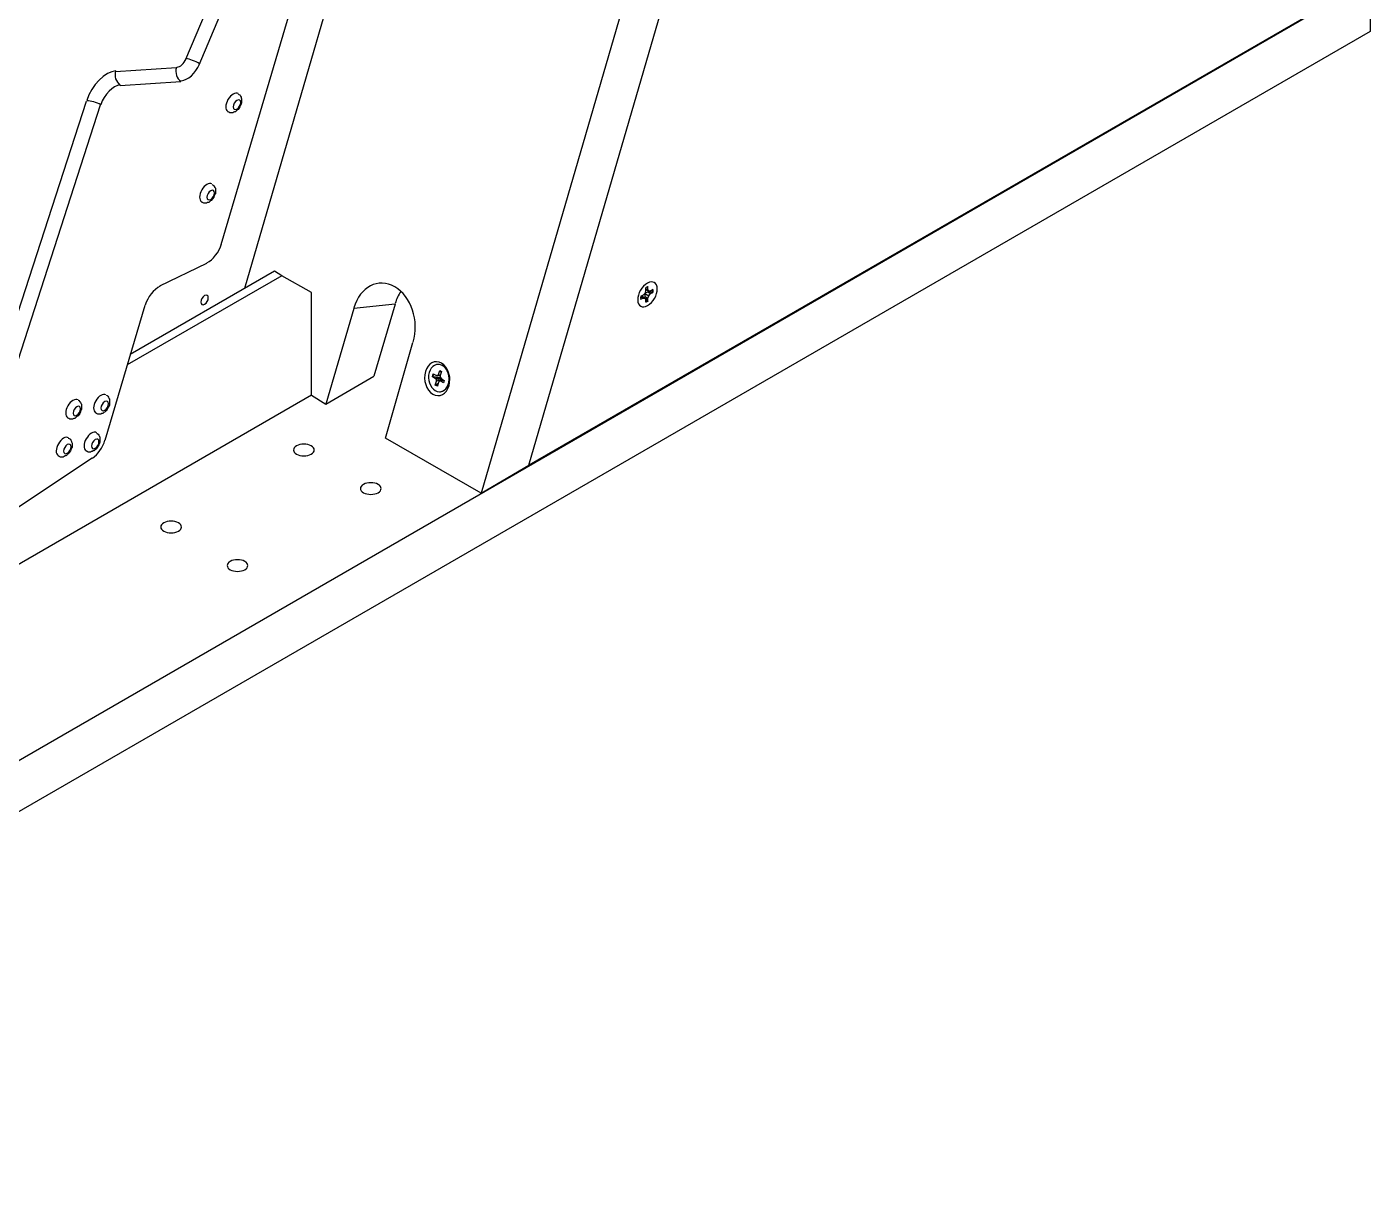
# Model space of a CAD drawing. Header units: inches. Extents: x 109 to 1721, y 29 to 669.
# Drawn here: x 1472.8 to 1523, y 298.1 to 342 of the extents above; entities that cross this region are included whole.
import ezdxf

# ---------------------------------------------------------------- set-up
doc = ezdxf.new("R2010")
doc.units = ezdxf.units.IN
doc.header["$LTSCALE"] = 0.03937
doc.header["$MEASUREMENT"] = 0
doc.layers.add('PDF3_Geometría', color=7, linetype='Continuous')

# ---------------------------------------------------------------- blocks, each defined once
blk = doc.blocks.new('OH3A1-1$-$ASSY$$CENTER$TUB_-_v2$-$copia1')
at = {"layer": 'PDF3_Geometría', "lineweight": -3}
blk.add_lwpolyline([(19.5425, 11.8391), (19.5425, 10.0017), (18.3525, 9.3151), (18.9958, 11.5233)], close=True, dxfattribs=at)
for points in [[(18.5958, 11.6708), (18.9242, 11.4816), (18.2809, 9.2734), (18.1384, 9.3559), (18.1792, 9.4984)], [(18.2809, 9.2734), (18.3525, 9.3151), (18.9958, 11.5233), (18.9242, 11.4816)], [(18.145, 10.3267), (17.9275, 9.5792)], [(17.8925, 9.645), (18.0192, 10.0733)], [(15.8968, 7.8967), (19.6091, 10.04), (19.6091, 9.9633)], [(17.84, 9.9217), (17.8708, 9.9942)], [(17.86, 9.9133), (17.8908, 9.9867)], [(19.6091, 9.9633), (15.8967, 7.8201), (14.041, 8.8917), (14.041, 8.9675), (14.8509, 9.435)], [(17.735, 9.9033), (17.8258, 9.9092)], [(17.7417, 9.8825), (17.8325, 9.8883)], [(17.5433, 9.4025), (17.6917, 9.8592)], [(17.565, 9.3967), (17.7125, 9.8533)], [(17.9183, 9.87), (17.9192, 9.8692), (17.9208, 9.8683), (17.9217, 9.8667), (17.9225, 9.865), (17.9225, 9.8642), (17.9233, 9.8625), (17.9233, 9.8608), (17.9233, 9.86), (17.9233, 9.8583), (17.9233, 9.8575), (17.9233, 9.8558), (17.9225, 9.855), (17.9217, 9.8525), (17.9208, 9.8508), (17.9192, 9.8483), (17.9183, 9.8467), (17.9167, 9.8458), (17.9158, 9.845), (17.915, 9.8442), (17.9142, 9.8433), (17.9125, 9.8433), (17.9117, 9.8425), (17.91, 9.8417), (17.9092, 9.8417), (17.9075, 9.8417), (17.9058, 9.8417), (17.9042, 9.8425), (17.9025, 9.8433)], [(17.8792, 9.735), (17.88, 9.7342), (17.8817, 9.7333), (17.8825, 9.7317), (17.8833, 9.73), (17.8842, 9.7292), (17.8842, 9.7275), (17.8842, 9.7258), (17.8842, 9.725), (17.8842, 9.7233), (17.8842, 9.7225), (17.8842, 9.7208), (17.8833, 9.72), (17.8825, 9.7175), (17.8817, 9.7158), (17.88, 9.7133), (17.8792, 9.7117), (17.8783, 9.7108), (17.8767, 9.71), (17.8758, 9.7092), (17.875, 9.7083), (17.8742, 9.7075), (17.8725, 9.7075), (17.8708, 9.7067), (17.87, 9.7067), (17.8683, 9.7067), (17.8667, 9.7067), (17.865, 9.7075), (17.8633, 9.7083)], [(17.8708, 9.6167), (17.8008, 9.5825)], [(17.9833, 9.5983), (17.7525, 9.465)], [(17.9725, 9.605), (17.7567, 9.4808)], [(17.9833, 9.5983), (17.9725, 9.605)], [(18.0275, 9.42), (18.0275, 9.5733), (17.9833, 9.5983)], [(18.5267, 9.58), (18.5267, 9.5758), (18.5258, 9.5717), (18.5233, 9.5692), (18.5192, 9.5675)], [(18.5258, 9.5725), (18.5267, 9.5725), (18.5275, 9.5733), (18.5283, 9.5733), (18.53, 9.5742), (18.5308, 9.5742), (18.5325, 9.5742), (18.5342, 9.5742), (18.535, 9.5742), (18.5358, 9.5742)], [(18.5258, 9.5717), (18.5258, 9.5717)], [(18.5258, 9.5717), (18.5258, 9.5708), (18.5258, 9.57), (18.5258, 9.5692), (18.5258, 9.5675), (18.5267, 9.5667), (18.5275, 9.565), (18.5283, 9.5633), (18.5283, 9.5625), (18.5292, 9.5617)], [(18.5258, 9.5717), (18.5317, 9.5683)], [(18.5267, 9.5792), (18.53, 9.5775)], [(18.5267, 9.5775), (18.5317, 9.575)], [(18.5342, 9.5758), (18.5317, 9.575), (18.53, 9.5775), (18.53, 9.5817)], [(18.53, 9.5742), (18.5342, 9.5717)], [(18.53, 9.5608), (18.53, 9.565), (18.5317, 9.5683), (18.5342, 9.5717), (18.5375, 9.5733)], [(18.5375, 9.5775), (18.5342, 9.5758)], [(18.5358, 9.5742), (18.5375, 9.5733)], [(17.7192, 9.3525), (17.7792, 9.5542)], [(18.1525, 9.5558), (18.0908, 9.5492)], [(18.1525, 9.5558), (18.1208, 9.4483)], [(18.5192, 9.5633), (18.5233, 9.565), (18.5258, 9.565), (18.5267, 9.5633), (18.5267, 9.5592)], [(18.52, 9.5675), (18.5233, 9.565)], [(18.5217, 9.5683), (18.5258, 9.565)], [(18.5258, 9.5675), (18.53, 9.565)], [(18.5292, 9.5617), (18.53, 9.5608)], [(18.0908, 9.5492), (18.0492, 9.4067)], [(18.2175, 9.4508), (18.2192, 9.4567), (18.2217, 9.455), (18.22, 9.4492), (18.22, 9.4467), (18.2217, 9.4442), (18.2258, 9.4417), (18.225, 9.4383), (18.2208, 9.4408), (18.2183, 9.4408), (18.2175, 9.4392), (18.2158, 9.4333), (18.2125, 9.435), (18.2142, 9.4408), (18.2142, 9.4433), (18.2125, 9.445), (18.2083, 9.4475), (18.2092, 9.4517), (18.2142, 9.4492), (18.2158, 9.4492), (18.2175, 9.4508), (18.22, 9.45)], [(18.215, 9.4658), (18.215, 9.4658)], [(18.22, 9.4558), (18.2217, 9.4542)], [(18.0275, 9.42), (18.0492, 9.4067), (18.1208, 9.4483)], [(18.2092, 9.4475), (18.2083, 9.4475)], [(18.2208, 9.4458), (18.22, 9.4458), (18.2092, 9.4475), (18.21, 9.4508)], [(18.2208, 9.445), (18.2125, 9.445)], [(18.2158, 9.4333), (18.2133, 9.435), (18.2125, 9.435)], [(18.2167, 9.4375), (18.2133, 9.435)], [(18.22, 9.4483), (18.2142, 9.4492)], [(18.2217, 9.4442), (18.2142, 9.4433)], [(18.2217, 9.4417), (18.2225, 9.4433), (18.2142, 9.4408)], [(18.22, 9.4492), (18.2158, 9.4492)], [(18.2183, 9.4408), (18.225, 9.4425), (18.2208, 9.4408)], [(18.22, 9.4458), (18.22, 9.4458)], [(18.2225, 9.4433), (18.2225, 9.4442)], [(18.2333, 9.4483), (18.2325, 9.4492)], [(18.2333, 9.445), (18.2333, 9.4433)], [(18.0275, 9.42), (17.4984, 9.1142)], [(17.6792, 9.4125), (17.68, 9.4117), (17.6817, 9.41), (17.6825, 9.4092), (17.6833, 9.4075), (17.6842, 9.4067), (17.6842, 9.405), (17.6842, 9.4033), (17.6842, 9.4025), (17.6842, 9.4008), (17.6842, 9.4), (17.6842, 9.3983), (17.6833, 9.3975), (17.6825, 9.395), (17.6817, 9.3925), (17.6808, 9.3908), (17.6792, 9.3892), (17.6783, 9.3883), (17.6767, 9.3875), (17.6758, 9.3867), (17.675, 9.3858), (17.6742, 9.385), (17.6725, 9.385), (17.6708, 9.3842), (17.67, 9.3842), (17.6683, 9.3842), (17.6667, 9.3842), (17.665, 9.385), (17.6633, 9.3858)], [(17.7208, 9.42), (17.7225, 9.4192), (17.7233, 9.4183), (17.7242, 9.4167), (17.725, 9.415), (17.7258, 9.4142), (17.7258, 9.4125), (17.7258, 9.4108), (17.7258, 9.41), (17.7258, 9.4083), (17.7258, 9.4075), (17.7258, 9.4058), (17.7258, 9.405), (17.725, 9.4025), (17.7233, 9.4008), (17.7225, 9.3983), (17.7208, 9.3967), (17.72, 9.3958), (17.7192, 9.395), (17.7175, 9.3942), (17.7167, 9.3933), (17.7158, 9.3925), (17.7142, 9.3925), (17.7133, 9.3917), (17.7117, 9.3917), (17.71, 9.3917), (17.7083, 9.3917), (17.7067, 9.3925), (17.705, 9.3933)], [(18.22, 9.4242), (18.2192, 9.4242)], [(17.6642, 9.3558), (17.6658, 9.355), (17.6675, 9.3542), (17.6683, 9.3525), (17.6692, 9.3508), (17.6692, 9.35), (17.67, 9.3483), (17.67, 9.3467), (17.67, 9.3458), (17.67, 9.3442), (17.67, 9.3433), (17.67, 9.3417), (17.6692, 9.3408), (17.6683, 9.3383), (17.6675, 9.3367), (17.6658, 9.3342), (17.6642, 9.3325), (17.6633, 9.3317), (17.6625, 9.3308), (17.6617, 9.33), (17.6608, 9.3292), (17.6592, 9.3292), (17.6583, 9.3283), (17.6567, 9.3275), (17.655, 9.3275), (17.6542, 9.3275), (17.6525, 9.3275), (17.6508, 9.3283), (17.6492, 9.3292)], [(17.7067, 9.3633), (17.7075, 9.3625), (17.7092, 9.3617), (17.71, 9.36), (17.7108, 9.3583), (17.7117, 9.3575), (17.7117, 9.3558), (17.7117, 9.355), (17.7117, 9.3533), (17.7117, 9.3517), (17.7117, 9.3508), (17.7117, 9.3492), (17.7108, 9.3483), (17.71, 9.3458), (17.7092, 9.3442), (17.7075, 9.3417), (17.7067, 9.34), (17.7058, 9.3392), (17.7042, 9.3383), (17.7033, 9.3375), (17.7025, 9.3367), (17.7017, 9.3367), (17.7, 9.3358), (17.6983, 9.3358), (17.6975, 9.335), (17.6958, 9.335), (17.6942, 9.335), (17.6925, 9.3358), (17.6908, 9.3367)], [(17.7, 9.3258), (17.5583, 9.2317)]]:
    blk.add_lwpolyline(points, dxfattribs=at)
for centre, radius, start, end in [((18.2135, 9.5398), 0.0631, 146.1935, 164.24), ((18.5234, 9.5769), 0.0135, 349.6792, 2.4196), ((18.5207, 9.5724), 0.0135, 297.5667, 310.3283), ((18.2206, 9.4456), 0.0136, 0.2873, 12.3577)]:
    blk.add_arc(centre, radius, start, end, dxfattribs=at)
for points in [[(17.8268, 9.9097), (17.8316, 9.9101), (17.8373, 9.9153), (17.8402, 9.9221)], [(17.8331, 9.8895), (17.8429, 9.8901), (17.8544, 9.9007), (17.8604, 9.9145)], [(17.8605, 9.9149), (17.8545, 9.9185), (17.8455, 9.922), (17.8405, 9.9228)], [(17.7356, 9.9042), (17.719, 9.9031), (17.6995, 9.8833), (17.6919, 9.8598)], [(17.7351, 9.9042), (17.7325, 9.8964), (17.7355, 9.8873), (17.7417, 9.8839)], [(17.8259, 9.9092), (17.8234, 9.9014), (17.8263, 9.8923), (17.8325, 9.8889)], [(17.7419, 9.8831), (17.7309, 9.8823), (17.718, 9.8692), (17.7129, 9.8536)], [(17.9181, 9.8704), (17.914, 9.8729), (17.9071, 9.8688), (17.9029, 9.8615)], [(17.7129, 9.8535), (17.7069, 9.8571), (17.6976, 9.8597), (17.6921, 9.8593)], [(17.9029, 9.8615), (17.8986, 9.8541), (17.8985, 9.8462), (17.9027, 9.8437)], [(17.9163, 9.8602), (17.9132, 9.8584), (17.9107, 9.8541), (17.9107, 9.8505)], [(17.9219, 9.857), (17.9219, 9.8606), (17.9193, 9.862), (17.9163, 9.8602)], [(17.9163, 9.8473), (17.9194, 9.8491), (17.9219, 9.8534), (17.9219, 9.857)], [(17.9107, 9.8505), (17.9107, 9.847), (17.9132, 9.8455), (17.9163, 9.8473)], [(17.879, 9.7354), (17.8748, 9.7379), (17.8679, 9.7338), (17.8637, 9.7265)], [(17.8637, 9.7265), (17.8594, 9.7191), (17.8594, 9.7112), (17.8636, 9.7087)], [(17.8771, 9.7252), (17.874, 9.7234), (17.8715, 9.7191), (17.8715, 9.7155)], [(17.8715, 9.7155), (17.8715, 9.712), (17.874, 9.7105), (17.8771, 9.7123)], [(17.8827, 9.722), (17.8827, 9.7256), (17.8802, 9.727), (17.8771, 9.7252)], [(17.8771, 9.7123), (17.8802, 9.7141), (17.8827, 9.7184), (17.8827, 9.722)], [(17.8712, 9.6174), (17.8807, 9.6221), (17.8896, 9.6336), (17.8933, 9.6459)], [(18.152, 9.5818), (18.1275, 9.596), (18.1003, 9.5819), (18.0911, 9.5503)], [(18.5442, 9.5787), (18.5441, 9.5879), (18.5375, 9.5917), (18.5294, 9.5872)], [(17.8014, 9.5826), (17.7919, 9.578), (17.7829, 9.5664), (17.7793, 9.5541)], [(18.1797, 9.4989), (18.1889, 9.5305), (18.1765, 9.5676), (18.152, 9.5818)], [(18.5294, 9.5872), (18.5213, 9.5827), (18.5149, 9.5715), (18.515, 9.5622)], [(18.5304, 9.5819), (18.5291, 9.5816), (18.5278, 9.5809), (18.5266, 9.5799)], [(18.5298, 9.5536), (18.5379, 9.5582), (18.5443, 9.5694), (18.5442, 9.5787)], [(18.538, 9.5733), (18.5383, 9.5748), (18.5382, 9.5763), (18.5379, 9.5776)], [(17.8679, 9.5686), (17.8648, 9.5668), (17.8623, 9.5624), (17.8623, 9.5589)], [(17.8623, 9.5589), (17.8623, 9.5553), (17.8648, 9.5538), (17.8679, 9.5556)], [(17.8735, 9.5653), (17.8735, 9.5689), (17.871, 9.5703), (17.8679, 9.5686)], [(17.8679, 9.5556), (17.871, 9.5574), (17.8735, 9.5617), (17.8735, 9.5653)], [(18.515, 9.5622), (18.5151, 9.5529), (18.5217, 9.5491), (18.5298, 9.5536)], [(18.5195, 9.5676), (18.5193, 9.566), (18.5193, 9.5645), (18.5196, 9.5633)], [(18.5272, 9.5589), (18.5284, 9.5593), (18.5297, 9.56), (18.5309, 9.561)], [(18.222, 9.4677), (18.2122, 9.4734), (18.2014, 9.4678), (18.1978, 9.455)], [(18.1978, 9.455), (18.1941, 9.4422), (18.1991, 9.4272), (18.2089, 9.4215)], [(18.2034, 9.4538), (18.2004, 9.4435), (18.2045, 9.4314), (18.2125, 9.4268)], [(18.2234, 9.464), (18.2154, 9.4686), (18.2064, 9.464), (18.2034, 9.4538)], [(18.2333, 9.4471), (18.232, 9.4583), (18.2241, 9.4667), (18.2157, 9.4657)], [(18.2331, 9.4342), (18.2367, 9.4469), (18.2317, 9.462), (18.222, 9.4677)], [(18.2324, 9.4371), (18.2354, 9.4474), (18.2314, 9.4594), (18.2234, 9.464)], [(18.2089, 9.4215), (18.2186, 9.4157), (18.2295, 9.4214), (18.2331, 9.4342)], [(18.2125, 9.4268), (18.2205, 9.4222), (18.2294, 9.4268), (18.2324, 9.4371)], [(18.2202, 9.4251), (18.2286, 9.4261), (18.2345, 9.4359), (18.2333, 9.4471)], [(17.679, 9.4129), (17.6748, 9.4154), (17.6679, 9.4113), (17.6637, 9.404)], [(17.7054, 9.4115), (17.7011, 9.4041), (17.701, 9.3962), (17.7052, 9.3937)], [(17.7206, 9.4204), (17.7165, 9.4229), (17.7096, 9.4188), (17.7054, 9.4115)], [(17.7244, 9.407), (17.7244, 9.4106), (17.7219, 9.412), (17.7188, 9.4102)], [(17.6637, 9.404), (17.6594, 9.3966), (17.6594, 9.3887), (17.6636, 9.3862)], [(17.6771, 9.4027), (17.674, 9.4009), (17.6715, 9.3966), (17.6715, 9.393)], [(17.6715, 9.393), (17.6715, 9.3895), (17.674, 9.388), (17.6771, 9.3898)], [(17.6827, 9.3995), (17.6827, 9.4031), (17.6802, 9.4045), (17.6771, 9.4027)], [(17.6771, 9.3898), (17.6802, 9.3916), (17.6827, 9.3959), (17.6827, 9.3995)], [(17.7188, 9.4102), (17.7157, 9.4084), (17.7132, 9.4041), (17.7132, 9.4005)], [(17.7132, 9.4005), (17.7132, 9.397), (17.7157, 9.3955), (17.7188, 9.3973)], [(17.7188, 9.3973), (17.7219, 9.3991), (17.7244, 9.4034), (17.7244, 9.407)], [(17.6648, 9.3563), (17.6606, 9.3587), (17.6538, 9.3547), (17.6495, 9.3473)], [(17.6912, 9.3548), (17.6869, 9.3474), (17.6869, 9.3395), (17.6911, 9.3371)], [(17.7065, 9.3638), (17.7023, 9.3662), (17.6954, 9.3622), (17.6912, 9.3548)], [(17.7046, 9.3536), (17.7015, 9.3518), (17.699, 9.3474), (17.699, 9.3439)], [(17.7003, 9.326), (17.7086, 9.3315), (17.7159, 9.3418), (17.7191, 9.3526)], [(17.7102, 9.3503), (17.7102, 9.3539), (17.7077, 9.3553), (17.7046, 9.3536)], [(17.6495, 9.3473), (17.6453, 9.3399), (17.6452, 9.332), (17.6494, 9.3296)], [(17.6629, 9.3461), (17.6598, 9.3443), (17.6573, 9.3399), (17.6573, 9.3364)], [(17.6573, 9.3364), (17.6573, 9.3328), (17.6598, 9.3313), (17.6629, 9.3331)], [(17.6685, 9.3428), (17.6685, 9.3464), (17.666, 9.3478), (17.6629, 9.3461)], [(17.6629, 9.3331), (17.666, 9.3349), (17.6685, 9.3392), (17.6685, 9.3428)], [(17.699, 9.3439), (17.699, 9.3403), (17.7015, 9.3388), (17.7046, 9.3406)], [(17.7046, 9.3406), (17.7077, 9.3424), (17.7102, 9.3467), (17.7102, 9.3503)], [(18.0054, 9.3441), (17.9993, 9.3407), (17.9993, 9.3352), (18.0054, 9.3317)], [(18.0272, 9.3441), (18.0211, 9.3475), (18.0114, 9.3475), (18.0054, 9.3441)], [(18.0054, 9.3317), (18.0114, 9.3283), (18.0211, 9.3283), (18.0272, 9.3317)], [(18.0272, 9.3317), (18.0332, 9.3352), (18.0332, 9.3407), (18.0272, 9.3441)], [(18.1054, 9.2866), (18.0993, 9.2832), (18.0993, 9.2777), (18.1054, 9.2742)], [(18.1272, 9.2866), (18.1211, 9.29), (18.1114, 9.29), (18.1054, 9.2866)], [(18.1054, 9.2742), (18.1114, 9.2708), (18.1211, 9.2708), (18.1272, 9.2742)], [(18.1272, 9.2742), (18.1332, 9.2777), (18.1332, 9.2832), (18.1272, 9.2866)], [(17.8288, 9.2291), (17.8228, 9.2325), (17.813, 9.2325), (17.807, 9.2291)], [(17.807, 9.2291), (17.801, 9.2257), (17.801, 9.2202), (17.807, 9.2167)], [(17.807, 9.2167), (17.813, 9.2133), (17.8228, 9.2133), (17.8288, 9.2167)], [(17.8288, 9.2167), (17.8349, 9.2202), (17.8349, 9.2257), (17.8288, 9.2291)], [(17.9062, 9.1716), (17.9002, 9.1682), (17.9002, 9.1627), (17.9062, 9.1592)], [(17.928, 9.1716), (17.922, 9.175), (17.9122, 9.175), (17.9062, 9.1716)], [(17.928, 9.1592), (17.934, 9.1627), (17.934, 9.1682), (17.928, 9.1716)], [(17.9062, 9.1592), (17.9122, 9.1558), (17.922, 9.1558), (17.928, 9.1592)]]:
    blk.add_open_spline(points, degree=3, dxfattribs=at)

msp = doc.modelspace()

# ---------------------------------------------------------------- block references
at = {"xscale": 25, "yscale": 25, "zscale": 25}
msp.add_blockref('OH3A1-1$-$ASSY$$CENTER$TUB_-_v2$-$copia1', (1032.78, 92.74), dxfattribs=at)

doc.saveas('drawing.dxf')
